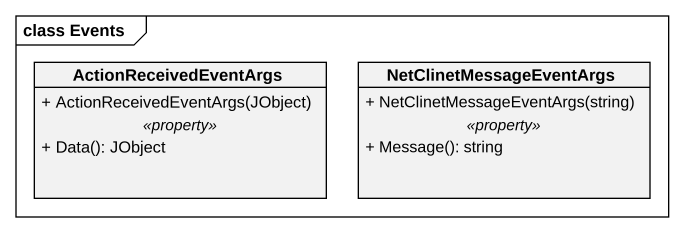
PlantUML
@startuml
mainframe class Events
hide circle
hide empty members
skinparam classAttributeIconSize 0
class ActionReceivedEventArgs {
  + ActionReceivedEventArgs(JObject)
  .. <<property>> ..
  + Data(): JObject
}
class NetClinetMessageEventArgs {
  + NetClinetMessageEventArgs(string)
  .. <<property>> ..
  + Message(): string
}
@enduml
